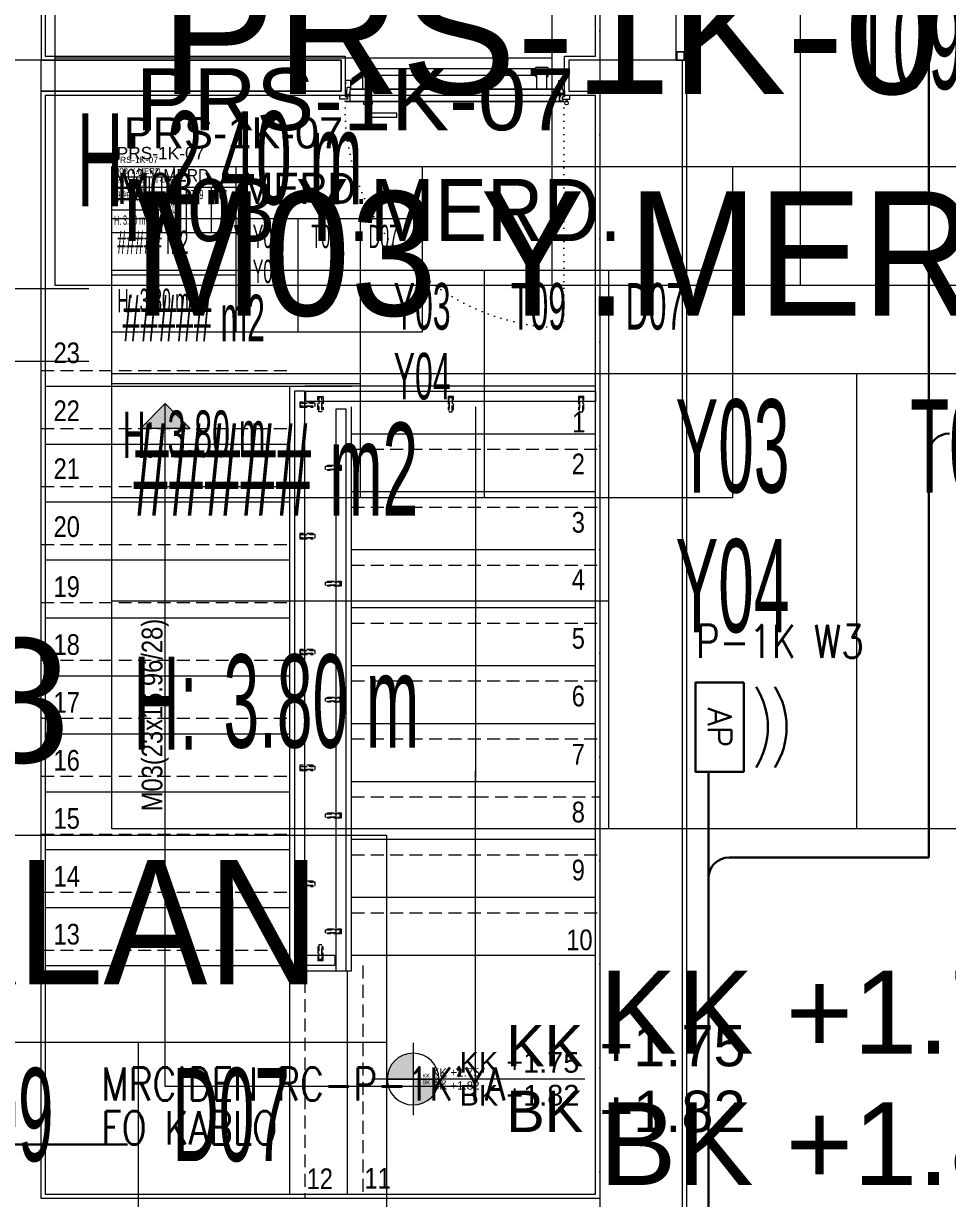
# Model space of a CAD drawing. Extents: x -9059 to 11889, y -1514 to 6575.
# Drawn here: x 8836 to 9282, y 2956 to 3524 of the extents above; entities that cross this region are included whole.
import ezdxf
from ezdxf.enums import TextEntityAlignment as Align

# ---------------------------------------------------------------- set-up
doc = ezdxf.new("R2010")
doc.units = 0
doc.header["$LTSCALE"] = 25
doc.header["$MEASUREMENT"] = 0
for name, pattern in [('DASHDOT', [1, 0.5, -0.25, 0, -0.25]), ('DOT2', [0.125, 0, -0.125]), ('HIDDEN', [0.375, 0.25, -0.125])]:
    doc.linetypes.add(name, pattern=pattern)
doc.layers.get('0').update_dxf_attribs({"color": 9, "lineweight": 9})
for name, color, linetype, lineweight in [('00', 9, 'Continuous', 9), ('01', 9, 'Continuous', 9), ('06B', 9, 'Continuous', 9), ('06D', 9, 'Continuous', 9), ('10', 9, 'Continuous', 9), ('11', 9, 'Continuous', 9), ('14', 9, 'Continuous', 9), ('19', 9, 'Continuous', 9), ('19D', 9, 'DOT2', 9), ('20', 9, 'DOT2', 9), ('21', 9, 'Continuous', 9), ('21 @ 1 (1)', 9, 'Continuous', 9), ('21 @ 1 (2)', 9, 'Continuous', 9), ('21 @ 10 (2)', 9, 'Continuous', 9), ('21 @ 10 (3)', 9, 'Continuous', 9), ('21 @ 2 (1)', 9, 'Continuous', 9), ('21 @ 2 (2)', 9, 'Continuous', 9), ('21 @ 20', 9, 'Continuous', 9), ('21 @ 5 (2)', 9, 'Continuous', 9), ('21_mahal200', 9, 'Continuous', 9), ('21_mahal200 @ 1', 9, 'Continuous', 9), ('21_mahal200 @ 10 (1)', 9, 'Continuous', 9), ('21_mahal200 @ 10 (2)', 9, 'Continuous', 9), ('21_mahal200 @ 2', 9, 'Continuous', 9), ('21_mahal200 @ 20', 9, 'Continuous', 9), ('21_mahal200 @ 5 (1)', 9, 'Continuous', 9), ('21_mahal200 @ 5 (2)', 9, 'Continuous', 9), ('24', 9, 'DASHDOT', 9), ('33', 9, 'BATTING', 9), ('40A', 9, 'Continuous', 9), ('DATA TAVAN', 160, 'Continuous', 30), ('E-ACCESS POINT (KABLOSUZ ERİŞİM İÇİN)', 7, 'Continuous', 30), ('E-KABLO', 7, 'Continuous', 30), ('E-YAZI', 7, 'Continuous', 30)]:
    doc.layers.add(name, color=color, linetype=linetype, lineweight=lineweight)
doc.styles.add('Arial', font='arial.ttf', dxfattribs={"height": 2.5})
doc.styles.add('E-YAZI', font='txttw.shx')
doc.styles.add('MuuM_TEXT-STANDART', font='ARIALN.TTF')
doc.linetypes.add('BATTING', pattern='A,0.0001,-0.1,[134,ltypeshp.shx,S=0.1,R=0,X=-0.1,Y=0],-0.2,[134,ltypeshp.shx,S=0.1,R=180,X=0.1,Y=0],-0.1', length=0.4001)

# ---------------------------------------------------------------- blocks, each defined once
blk = doc.blocks.new('p-mek')
for p, q in [((1085, -328.41), (1193.11, -328.41)), ((1085, -363.41), (1193.11, -363.41))]:
    blk.add_line(p, q)
at = {"color": 6}
blk.add_lwpolyline([(210.29, -281.08, -0.000027), (210.29, -1029.08, 0.400031)], format="xyb", dxfattribs=at)
blk = doc.blocks.new('0a_roomno2')
blk.add_lwpolyline([(30, -16), (0, -16), (0, 0), (30, 0)], close=True)
for points in [[(0, 0), (30, 0)], [(0, -5), (30, -5)], [(12, -5), (12, -16)], [(18, -5), (18, -16)], [(24, -5), (24, -16)], [(12, -10.5), (0, -10.5)]]:
    blk.add_lwpolyline(points)
at = {"layer": '40A'}
blk.add_lwpolyline([(0, 0), (30, 0)], dxfattribs=at)
at = {"style": 'MuuM_TEXT-STANDART', "width": 0.6}
blk.add_text('H:', height=2.25, dxfattribs=at).set_placement((0.525, -12.962), align=Align.MIDDLE_LEFT)
at = {"style": 'Arial'}
blk.add_attdef('ODANO', (0, 1.505), '', height=3, dxfattribs=at)
blk.add_attdef('MEKANADI', text='', height=3, dxfattribs=at).set_placement((0.525, -4.75), align=Align.BOTTOM_LEFT)
at = {"style": 'MuuM_TEXT-STANDART', "width": 0.6}
for tag, p in [('YER01', (15, -7)), ('TAVAN01', (20.625, -7)), ('DUVAR01', (26.25, -7)), ('YER02', (15, -10.375)), ('TAVAN02', (20.625, -10.375)), ('DUVAR02', (26.25, -10.375)), ('YER03', (15, -13.75)), ('TAVAN03', (20.625, -13.75)), ('DUVAR03', (26.25, -13.75))]:
    blk.add_attdef(tag, text='', height=2.25, dxfattribs=at).set_placement(p, align=Align.MIDDLE_CENTER)
at = {"style": 'MuuM_TEXT-STANDART'}
blk.add_attdef('M2', text='', height=2.25, dxfattribs=at).set_placement((1.323, -7.805), align=Align.MIDDLE_LEFT)
at = {"style": 'MuuM_TEXT-STANDART', "width": 0.6}
blk.add_attdef('TEMIZTAVANYUKSEKLIGI', text='', height=2.25, dxfattribs=at).set_placement((2.7, -13.162), align=Align.MIDDLE_LEFT)
blk = doc.blocks.new('*U1284')
at = {"layer": '21_mahal200 @ 20'}
ref = blk.add_blockref('0a_roomno2', (8850.93, 3716.9), dxfattribs=dict(at, xscale=20, yscale=20, zscale=20))
ref.add_attrib('ODANO', ' PRS-1K-06', (8850.93, 3752), dxfattribs={"layer": '0', "height": 60, "style": 'Arial'})
ref.add_attrib('MEKANADI', 'YANGIN HOLÜ', dxfattribs={"layer": '0', "height": 60, "style": 'Arial'}).set_placement((8861.43, 3626.9), align=Align.BOTTOM_LEFT)
ref.add_attrib('M2', '#### m2', dxfattribs={"layer": '0', "height": 45, "style": 'MuuM_TEXT-STANDART', "width": 0.6}).set_placement((8861.43, 3570.65), align=Align.MIDDLE_LEFT)
ref.add_attrib('TEMIZTAVANYUKSEKLIGI', '2.40 m', dxfattribs={"layer": '0', "height": 45, "style": 'MuuM_TEXT-STANDART', "width": 0.6}).set_placement((8904.93, 3458.66), align=Align.MIDDLE_LEFT)
ref.add_attrib('YER01', 'Y04', dxfattribs={"layer": '0', "height": 45, "style": 'MuuM_TEXT-STANDART', "width": 0.6}).set_placement((9150.93, 3581.9), align=Align.MIDDLE_CENTER)
ref.add_attrib('TAVAN01', 'T08', dxfattribs={"layer": '0', "height": 45, "style": 'MuuM_TEXT-STANDART', "width": 0.6}).set_placement((9263.43, 3581.9), align=Align.MIDDLE_CENTER)
ref.add_attrib('DUVAR01', 'D07', dxfattribs={"layer": '0', "height": 45, "style": 'MuuM_TEXT-STANDART', "width": 0.6}).set_placement((9375.93, 3581.9), align=Align.MIDDLE_CENTER)
ref.add_attrib('TAVAN02', 'T09', dxfattribs={"layer": '0', "height": 45, "style": 'MuuM_TEXT-STANDART', "width": 0.6}).set_placement((9263.43, 3514.4), align=Align.MIDDLE_CENTER)
blk = doc.blocks.new('p-yn_sackasa')
at = {"layer": '10'}
for points in [[(0.6, 3), (1, 3), (1, 4.5), (2.3, 4.5), (2.3, 3.7), (2.7, 3.7), (2.7, 7.6), (0, 7.6), (0, 6.5), (0.6, 6.5)], [(0.6, 3), (0.6, -0.4), (1.1, -0.4), (1.1, -1.4), (-2.6, -1.4), (-2.6, 0.5), (-2, 0.5)], [(0, 0), (0.6, 0), (0.6, 2.6), (0, 2.6), (0, 0)], [(0.3, 2.6), (0.3, 0)]]:
    blk.add_lwpolyline(points, dxfattribs=at)
blk = doc.blocks.new('K-YN-016')
at = {"layer": '06D'}
for points in [[(22.5, 9.56), (21.87, 9.56), (21.87, 13.56, -0.414214), (22.25, 13.93), (27.75, 13.93, -0.414214), (28.12, 13.56), (28.12, 9.56), (27.5, 9.56)], [(111.5, 9.56), (112.12, 9.56), (112.12, 13.56, 0.414214), (111.75, 13.93), (106.25, 13.93, 0.414214), (105.87, 13.56), (105.87, 9.56), (106.5, 9.56)]]:
    blk.add_lwpolyline(points, format="xyb", dxfattribs=at)
for points in [[(105.87, 13.31), (28.12, 13.31), (28.12, 10.18), (105.87, 10.18)], [(111.5, 12.06), (106.5, 12.06), (106.5, 3.44), (111.5, 3.44)], [(22.5, 10.94), (27.5, 10.94), (27.5, 3.44), (22.5, 3.44)]]:
    blk.add_lwpolyline(points, close=True, dxfattribs=at)
for points in [[(22.8, -2.56), (22.8, -3.81), (27.2, -3.81), (27.2, -2.56), (22.8, -2.56)], [(23.87, -3.81), (23.87, -10.06), (38.87, -10.06), (38.87, -8.19), (26.12, -8.19), (26.12, -8.19), (26.12, -3.81), (23.87, -3.81)]]:
    blk.add_lwpolyline(points, dxfattribs=at)
at = {"layer": '10', "ltscale": 10}
for p, q in [((15, 0.68), (16, 1.33)), ((15, 0.68), (16, 1.33)), ((16, 0.28), (15, 0.28)), ((16, 0.28), (15, 0.28)), ((16, 0.08), (15, 0.08)), ((16, 0.08), (15, 0.08)), ((16, 1.76), (16, 1.33)), ((16.3, 1.76), (16, 1.76)), ((16, 1.76), (16, 1.33)), ((16.3, 1.76), (16, 1.76)), ((16, 1.33), (16, -0.17)), ((16, 1.33), (16, -0.17)), ((16.3, -2.19), (16.3, 3.34)), ((16.3, 1.33), (16.3, 1.76)), ((16.3, 1.33), (16.3, 1.76)), ((16.3, -0.17), (16.3, 1.33)), ((16.3, -0.17), (16.3, 1.33)), ((117.6, 3.44), (16.4, 3.44)), ((117.5, 3.29), (16.45, 3.29)), ((16.45, -2.29), (16.45, 3.29)), ((117.55, -2.29), (117.55, 3.24)), ((117.7, -2.19), (117.7, 3.34)), ((117.7, 1.76), (117.7, 0.26)), ((118, 1.76), (117.7, 1.76)), ((117.7, 0.26), (117.7, -0.17)), ((118, 0.26), (118, 1.76)), ((118, 1.51), (119, 1.51)), ((118, 1.31), (119, 1.31)), ((119, 0.91), (118, 0.26)), ((118, -0.17), (118, 0.26)), ((14.3, -2.46), (14.3, -2.34)), ((14.4, -2.24), (16.25, -2.24)), ((119.6, -2.56), (14.4, -2.56)), ((14.45, -2.41), (14.45, -2.39)), ((14.45, -2.39), (16.35, -2.39)), ((119.54, -2.41), (14.45, -2.41)), ((16, -0.17), (16.3, -0.17)), ((16, -0.17), (16.3, -0.17)), ((119.54, -2.39), (117.65, -2.39)), ((117.7, -0.17), (118, -0.17)), ((119.6, -2.24), (117.75, -2.24)), ((119.55, -2.41), (119.55, -2.39)), ((119.7, -2.46), (119.7, -2.34)), ((120.84, -2), (120.84, -2.43)), ((120.84, -2), (120.84, -2.43)), ((121.05, -2), (121.05, -2.43)), ((121.05, -2), (121.05, -2.43)), ((121.22, -2.16), (121.05, -2.16)), ((121.22, -2.16), (121.05, -2.16)), ((121.22, -2.16), (121.22, -2.29)), ((121.22, -2.16), (121.22, -2.29)), ((121.6, -2.73), (121.73, -2.62)), ((121.6, -2.73), (121.73, -2.62))]:
    blk.add_line(p, q, dxfattribs=at)
blk.add_circle((120.95, -3.26), 0.843, dxfattribs=at)
blk.add_circle((120.95, -3.26), 0.843, dxfattribs=at)
for centre, radius, start, end in [((16.44, 3.3), 0.141, 104.9271, 165.0729), ((117.5, 3.24), 0.05, 0, 90), ((117.6, 3.34), 0.1, 0, 90), ((14.4, -2.34), 0.1, 90, 180), ((14.4, -2.46), 0.1, 180, 270), ((14.45, -2.39), 0.005, 90, 180), ((14.45, -2.41), 0.005, 180, 270), ((16.25, -2.19), 0.05, 270, 0), ((16.35, -2.29), 0.1, 270, 0), ((117.65, -2.29), 0.1, 180, 270), ((117.75, -2.19), 0.05, 180, 270), ((119.54, -2.39), 0.005, 0, 90), ((119.54, -2.41), 0.005, 270, 360), ((119.6, -2.34), 0.1, 0, 90), ((119.6, -2.46), 0.1, 270, 0), ((120.42, -2.26), 0.302, 285.5524, 60.0315), ((120.42, -2.26), 0.302, 285.5524, 60.0315), ((120.42, -2.26), 0.428, 336.352, 37.621), ((120.42, -2.26), 0.428, 336.352, 37.621), ((120.95, -3.26), 1.01, 39.4092, 74.2861), ((120.95, -3.26), 1.01, 39.4092, 74.2861)]:
    blk.add_arc(centre, radius, start, end, dxfattribs=at)
at = {"layer": '20'}
blk.add_lwpolyline([(119.7, -2.35), (119.7, -111.8, -0.421209), (13.92, -2.35, 1)], format="xyb", dxfattribs=at)
at = {"layer": '33', "ltscale": 0.25}
blk.add_lwpolyline([(117.55, 0.48), (16.45, 0.48)], dxfattribs=at)
blk.add_blockref('p-yn_sackasa', (14, 0))
at = {"xscale": -1}
blk.add_blockref('p-yn_sackasa', (120, 0), dxfattribs=at)
blk = doc.blocks.new('*U1291')
at = {"layer": '21_mahal200 @ 1'}
ref = blk.add_blockref('0a_roomno2', (8878.22, 3454.43), dxfattribs=at)
ref.add_attrib('ODANO', ' PRS-1K-07', (8878.22, 3456.18), dxfattribs={"layer": '0', "height": 3, "style": 'Arial'})
ref.add_attrib('MEKANADI', 'M03 Y.MERD.', dxfattribs={"layer": '0', "height": 3, "style": 'Arial', "width": 0.9}).set_placement((8878.75, 3449.93), align=Align.BOTTOM_LEFT)
ref.add_attrib('M2', '##### m2', dxfattribs={"layer": '0', "height": 2.25, "style": 'MuuM_TEXT-STANDART', "width": 0.6}).set_placement((8878.75, 3447.12), align=Align.MIDDLE_LEFT)
ref.add_attrib('TEMIZTAVANYUKSEKLIGI', '3.80 m', dxfattribs={"layer": '0', "height": 2.25, "style": 'MuuM_TEXT-STANDART', "width": 0.6}).set_placement((8880.92, 3441.52), align=Align.MIDDLE_LEFT)
ref.add_attrib('YER01', 'Y03', dxfattribs={"layer": '0', "height": 2.25, "style": 'MuuM_TEXT-STANDART', "width": 0.6}).set_placement((8893.22, 3447.68), align=Align.MIDDLE_CENTER)
ref.add_attrib('TAVAN01', 'T09', dxfattribs={"layer": '0', "height": 2.25, "style": 'MuuM_TEXT-STANDART', "width": 0.6}).set_placement((8898.85, 3447.68), align=Align.MIDDLE_CENTER)
ref.add_attrib('DUVAR01', 'D07', dxfattribs={"layer": '0', "height": 2.25, "style": 'MuuM_TEXT-STANDART', "width": 0.6}).set_placement((8904.47, 3447.68), align=Align.MIDDLE_CENTER)
ref.add_attrib('YER02', 'Y04', dxfattribs={"layer": '0', "height": 2.25, "style": 'MuuM_TEXT-STANDART', "width": 0.6}).set_placement((8893.22, 3444.3), align=Align.MIDDLE_CENTER)
at = {"layer": '21_mahal200 @ 10 (1)'}
ref = blk.add_blockref('0a_roomno2', (8878.22, 3454.43), dxfattribs=dict(at, xscale=10, yscale=10, zscale=10))
ref.add_attrib('ODANO', ' PRS-1K-07', (8878.22, 3471.98), dxfattribs={"layer": '0', "height": 30, "style": 'Arial'})
ref.add_attrib('MEKANADI', 'M03 Y.MERD.', dxfattribs={"layer": '0', "height": 30, "style": 'Arial', "width": 0.9}).set_placement((8883.47, 3409.43), align=Align.BOTTOM_LEFT)
ref.add_attrib('M2', '##### m2', dxfattribs={"layer": '0', "height": 22.5, "style": 'MuuM_TEXT-STANDART', "width": 0.6}).set_placement((8883.47, 3381.3), align=Align.MIDDLE_LEFT)
ref.add_attrib('TEMIZTAVANYUKSEKLIGI', '3.80 m', dxfattribs={"layer": '0', "height": 22.5, "style": 'MuuM_TEXT-STANDART', "width": 0.6}).set_placement((8905.22, 3325.31), align=Align.MIDDLE_LEFT)
ref.add_attrib('YER01', 'Y03', dxfattribs={"layer": '0', "height": 22.5, "style": 'MuuM_TEXT-STANDART', "width": 0.6}).set_placement((9028.22, 3386.93), align=Align.MIDDLE_CENTER)
ref.add_attrib('TAVAN01', 'T09', dxfattribs={"layer": '0', "height": 22.5, "style": 'MuuM_TEXT-STANDART', "width": 0.6}).set_placement((9084.47, 3386.93), align=Align.MIDDLE_CENTER)
ref.add_attrib('DUVAR01', 'D07', dxfattribs={"layer": '0', "height": 22.5, "style": 'MuuM_TEXT-STANDART', "width": 0.6}).set_placement((9140.72, 3386.93), align=Align.MIDDLE_CENTER)
ref.add_attrib('YER02', 'Y04', dxfattribs={"layer": '0', "height": 22.5, "style": 'MuuM_TEXT-STANDART', "width": 0.6}).set_placement((9028.22, 3353.18), align=Align.MIDDLE_CENTER)
at = {"layer": '21_mahal200 @ 10 (2)'}
ref = blk.add_blockref('0a_roomno2', (8878.22, 3454.43), dxfattribs=dict(at, xscale=10, yscale=10, zscale=10))
ref.add_attrib('ODANO', ' PRS-1K-07', (8878.22, 3471.98), dxfattribs={"layer": '0', "height": 30, "style": 'Arial'})
ref.add_attrib('MEKANADI', 'M03 Y.MERD.', dxfattribs={"layer": '0', "height": 30, "style": 'Arial', "width": 0.9}).set_placement((8883.47, 3409.43), align=Align.BOTTOM_LEFT)
ref.add_attrib('M2', '##### m2', dxfattribs={"layer": '0', "height": 22.5, "style": 'MuuM_TEXT-STANDART', "width": 0.6}).set_placement((8883.47, 3381.3), align=Align.MIDDLE_LEFT)
ref.add_attrib('TEMIZTAVANYUKSEKLIGI', '3.80 m', dxfattribs={"layer": '0', "height": 22.5, "style": 'MuuM_TEXT-STANDART', "width": 0.6}).set_placement((8905.22, 3325.31), align=Align.MIDDLE_LEFT)
ref.add_attrib('YER01', 'Y03', dxfattribs={"layer": '0', "height": 22.5, "style": 'MuuM_TEXT-STANDART', "width": 0.6}).set_placement((9028.22, 3386.93), align=Align.MIDDLE_CENTER)
ref.add_attrib('TAVAN01', 'T09', dxfattribs={"layer": '0', "height": 22.5, "style": 'MuuM_TEXT-STANDART', "width": 0.6}).set_placement((9084.47, 3386.93), align=Align.MIDDLE_CENTER)
ref.add_attrib('DUVAR01', 'D07', dxfattribs={"layer": '0', "height": 22.5, "style": 'MuuM_TEXT-STANDART', "width": 0.6}).set_placement((9140.72, 3386.93), align=Align.MIDDLE_CENTER)
ref.add_attrib('YER02', 'Y04', dxfattribs={"layer": '0', "height": 22.5, "style": 'MuuM_TEXT-STANDART', "width": 0.6}).set_placement((9028.22, 3353.18), align=Align.MIDDLE_CENTER)
at = {"layer": '21_mahal200 @ 2'}
ref = blk.add_blockref('0a_roomno2', (8878.22, 3454.43), dxfattribs=dict(at, xscale=2, yscale=2, zscale=2))
ref.add_attrib('ODANO', ' PRS-1K-07', (8878.22, 3457.94), dxfattribs={"layer": '0', "height": 6, "style": 'Arial'})
ref.add_attrib('MEKANADI', 'M03 Y.MERD.', dxfattribs={"layer": '0', "height": 6, "style": 'Arial', "width": 0.9}).set_placement((8879.27, 3445.43), align=Align.BOTTOM_LEFT)
ref.add_attrib('M2', '##### m2', dxfattribs={"layer": '0', "height": 4.5, "style": 'MuuM_TEXT-STANDART', "width": 0.6}).set_placement((8879.27, 3439.8), align=Align.MIDDLE_LEFT)
ref.add_attrib('TEMIZTAVANYUKSEKLIGI', '3.80 m', dxfattribs={"layer": '0', "height": 4.5, "style": 'MuuM_TEXT-STANDART', "width": 0.6}).set_placement((8883.62, 3428.6), align=Align.MIDDLE_LEFT)
ref.add_attrib('YER01', 'Y03', dxfattribs={"layer": '0', "height": 4.5, "style": 'MuuM_TEXT-STANDART', "width": 0.6}).set_placement((8908.22, 3440.93), align=Align.MIDDLE_CENTER)
ref.add_attrib('TAVAN01', 'T09', dxfattribs={"layer": '0', "height": 4.5, "style": 'MuuM_TEXT-STANDART', "width": 0.6}).set_placement((8919.47, 3440.93), align=Align.MIDDLE_CENTER)
ref.add_attrib('DUVAR01', 'D07', dxfattribs={"layer": '0', "height": 4.5, "style": 'MuuM_TEXT-STANDART', "width": 0.6}).set_placement((8930.72, 3440.93), align=Align.MIDDLE_CENTER)
ref.add_attrib('YER02', 'Y04', dxfattribs={"layer": '0', "height": 4.5, "style": 'MuuM_TEXT-STANDART', "width": 0.6}).set_placement((8908.22, 3434.18), align=Align.MIDDLE_CENTER)
at = {"layer": '21_mahal200 @ 20'}
ref = blk.add_blockref('0a_roomno2', (8878.22, 3454.43), dxfattribs=dict(at, xscale=20, yscale=20, zscale=20))
ref.add_attrib('ODANO', ' PRS-1K-07', (8878.22, 3489.53), dxfattribs={"layer": '0', "height": 60, "style": 'Arial'})
ref.add_attrib('MEKANADI', 'M03 Y.MERD.', dxfattribs={"layer": '0', "height": 60, "style": 'Arial', "width": 0.9}).set_placement((8888.72, 3364.43), align=Align.BOTTOM_LEFT)
ref.add_attrib('M2', '##### m2', dxfattribs={"layer": '0', "height": 45, "style": 'MuuM_TEXT-STANDART', "width": 0.6}).set_placement((8888.72, 3308.18), align=Align.MIDDLE_LEFT)
ref.add_attrib('TEMIZTAVANYUKSEKLIGI', '3.80 m', dxfattribs={"layer": '0', "height": 45, "style": 'MuuM_TEXT-STANDART', "width": 0.6}).set_placement((8932.22, 3196.19), align=Align.MIDDLE_LEFT)
ref.add_attrib('YER01', 'Y03', dxfattribs={"layer": '0', "height": 45, "style": 'MuuM_TEXT-STANDART', "width": 0.6}).set_placement((9178.22, 3319.43), align=Align.MIDDLE_CENTER)
ref.add_attrib('TAVAN01', 'T09', dxfattribs={"layer": '0', "height": 45, "style": 'MuuM_TEXT-STANDART', "width": 0.6}).set_placement((9290.72, 3319.43), align=Align.MIDDLE_CENTER)
ref.add_attrib('DUVAR01', 'D07', dxfattribs={"layer": '0', "height": 45, "style": 'MuuM_TEXT-STANDART', "width": 0.6}).set_placement((9403.22, 3319.43), align=Align.MIDDLE_CENTER)
ref.add_attrib('YER02', 'Y04', dxfattribs={"layer": '0', "height": 45, "style": 'MuuM_TEXT-STANDART', "width": 0.6}).set_placement((9178.22, 3251.93), align=Align.MIDDLE_CENTER)
at = {"layer": '21_mahal200 @ 5 (1)'}
ref = blk.add_blockref('0a_roomno2', (8878.22, 3454.43), dxfattribs=dict(at, xscale=5, yscale=5, zscale=5))
ref.add_attrib('ODANO', ' PRS-1K-07', (8878.22, 3463.2), dxfattribs={"layer": '0', "height": 15, "style": 'Arial'})
ref.add_attrib('MEKANADI', 'M03 Y.MERD.', dxfattribs={"layer": '0', "height": 15, "style": 'Arial', "width": 0.9}).set_placement((8880.85, 3431.93), align=Align.BOTTOM_LEFT)
ref.add_attrib('M2', '##### m2', dxfattribs={"layer": '0', "height": 11.25, "style": 'MuuM_TEXT-STANDART', "width": 0.6}).set_placement((8880.85, 3417.87), align=Align.MIDDLE_LEFT)
ref.add_attrib('TEMIZTAVANYUKSEKLIGI', '3.80 m', dxfattribs={"layer": '0', "height": 11.25, "style": 'MuuM_TEXT-STANDART', "width": 0.6}).set_placement((8891.72, 3389.87), align=Align.MIDDLE_LEFT)
ref.add_attrib('YER01', 'Y03', dxfattribs={"layer": '0', "height": 11.25, "style": 'MuuM_TEXT-STANDART', "width": 0.6}).set_placement((8953.22, 3420.68), align=Align.MIDDLE_CENTER)
ref.add_attrib('TAVAN01', 'T09', dxfattribs={"layer": '0', "height": 11.25, "style": 'MuuM_TEXT-STANDART', "width": 0.6}).set_placement((8981.35, 3420.68), align=Align.MIDDLE_CENTER)
ref.add_attrib('DUVAR01', 'D07', dxfattribs={"layer": '0', "height": 11.25, "style": 'MuuM_TEXT-STANDART', "width": 0.6}).set_placement((9009.47, 3420.68), align=Align.MIDDLE_CENTER)
ref.add_attrib('YER02', 'Y04', dxfattribs={"layer": '0', "height": 11.25, "style": 'MuuM_TEXT-STANDART', "width": 0.6}).set_placement((8953.22, 3403.8), align=Align.MIDDLE_CENTER)
at = {"layer": '21_mahal200 @ 5 (2)'}
ref = blk.add_blockref('0a_roomno2', (8878.22, 3454.43), dxfattribs=dict(at, xscale=5, yscale=5, zscale=5))
ref.add_attrib('ODANO', ' PRS-1K-07', (8878.22, 3463.2), dxfattribs={"layer": '0', "height": 15, "style": 'Arial'})
ref.add_attrib('MEKANADI', 'M03 Y.MERD.', dxfattribs={"layer": '0', "height": 15, "style": 'Arial', "width": 0.9}).set_placement((8880.85, 3431.93), align=Align.BOTTOM_LEFT)
ref.add_attrib('M2', '##### m2', dxfattribs={"layer": '0', "height": 11.25, "style": 'MuuM_TEXT-STANDART', "width": 0.6}).set_placement((8880.85, 3417.87), align=Align.MIDDLE_LEFT)
ref.add_attrib('TEMIZTAVANYUKSEKLIGI', '3.80 m', dxfattribs={"layer": '0', "height": 11.25, "style": 'MuuM_TEXT-STANDART', "width": 0.6}).set_placement((8891.72, 3389.87), align=Align.MIDDLE_LEFT)
ref.add_attrib('YER01', 'Y03', dxfattribs={"layer": '0', "height": 11.25, "style": 'MuuM_TEXT-STANDART', "width": 0.6}).set_placement((8953.22, 3420.68), align=Align.MIDDLE_CENTER)
ref.add_attrib('TAVAN01', 'T09', dxfattribs={"layer": '0', "height": 11.25, "style": 'MuuM_TEXT-STANDART', "width": 0.6}).set_placement((8981.35, 3420.68), align=Align.MIDDLE_CENTER)
ref.add_attrib('DUVAR01', 'D07', dxfattribs={"layer": '0', "height": 11.25, "style": 'MuuM_TEXT-STANDART', "width": 0.6}).set_placement((9009.47, 3420.68), align=Align.MIDDLE_CENTER)
ref.add_attrib('YER02', 'Y04', dxfattribs={"layer": '0', "height": 11.25, "style": 'MuuM_TEXT-STANDART', "width": 0.6}).set_placement((8953.22, 3403.8), align=Align.MIDDLE_CENTER)
blk = doc.blocks.new('p-lama profili')
at = {"layer": '20', "linetype": 'HIDDEN', "ltscale": 0.5}
blk.add_lwpolyline([(0.75, -0.45), (-0.75, -0.45), (-0.75, -6.5), (-1.25, -6.5), (-1.25, -0.45), (-1.25, -0.45), (-1.25, 0), (1.25, 0), (1.25, -0.45), (1.25, -0.45), (1.25, -6.5), (0.75, -6.5), (0.75, -0.45)], dxfattribs=at)
blk.add_lwpolyline([(-0.75, -2.5), (0.75, -2.5), (0.75, -7.5), (-0.75, -7.5)], close=True, dxfattribs=at)
blk = doc.blocks.new('0a_elevationtarget-p')
h = blk.add_hatch(color=256)
h.paths.add_polyline_path([(2.5, 0, 0.414214), (0, 2.5), (0, 0)])
h.paths.add_polyline_path([(0, 0), (-2.5, 0, 0.414214), (0, -2.5)])
blk.add_line((0, -3.5), (0, 3.5))
blk.add_lwpolyline([(16.605, 0), (-4, 0)])
blk.add_circle((0, 0), 2.5)
at = {"layer": '40A'}
blk.add_lwpolyline([(-2.5, 0), (2.5, 0)], dxfattribs=at)
at = {"style": 'Arial'}
blk.add_attdef('BITMISKOT', text='', height=2, dxfattribs=at).set_placement((4.5, 0), align=Align.BOTTOM_LEFT)
blk.add_attdef('KABAKOT', text='', height=2, dxfattribs=at).set_placement((4.5, -0.592), align=Align.TOP_LEFT)
blk = doc.blocks.new('*U1292')
at = {"layer": '21 @ 1 (1)'}
ref = blk.add_blockref('0a_elevationtarget-p', (-9025.84, 3013.5), dxfattribs=dict(at, zscale=-1, rotation=180))
ref.add_attrib('BITMISKOT', 'BK +1.82', dxfattribs={"layer": '0', "height": 2, "style": 'Arial'}).set_placement((9028.34, 3010.34), align=Align.BOTTOM_LEFT)
ref.add_attrib('KABAKOT', 'KK +1.75', dxfattribs={"layer": '0', "height": 2, "style": 'Arial'}).set_placement((9028.34, 3016.12), align=Align.TOP_LEFT)
at = {"layer": '21 @ 1 (2)'}
ref = blk.add_blockref('0a_elevationtarget-p', (1704.85, 3013.5), dxfattribs=dict(at, zscale=-1, rotation=180))
ref.add_attrib('BITMISKOT', 'BK +1.82', dxfattribs={"layer": '0', "height": 2, "style": 'Arial'}).set_placement((9028.34, 3010.34), align=Align.BOTTOM_LEFT)
ref.add_attrib('KABAKOT', 'KK +1.75', dxfattribs={"layer": '0', "height": 2, "style": 'Arial'}).set_placement((9028.34, 3016.12), align=Align.TOP_LEFT)
at = {"layer": '21 @ 10 (2)'}
ref = blk.add_blockref('0a_elevationtarget-p', (1704.85, 3013.5), dxfattribs=dict(at, xscale=10, yscale=10, zscale=-10, rotation=180))
ref.add_attrib('BITMISKOT', 'BK +1.82', dxfattribs={"layer": '0', "height": 20, "style": 'Arial'}).set_placement((9068.84, 2981.92), align=Align.BOTTOM_LEFT)
ref.add_attrib('KABAKOT', 'KK +1.75', dxfattribs={"layer": '0', "height": 20, "style": 'Arial'}).set_placement((9068.84, 3039.68), align=Align.TOP_LEFT)
at = {"layer": '21 @ 10 (3)'}
ref = blk.add_blockref('0a_elevationtarget-p', (1704.85, 3013.5), dxfattribs=dict(at, xscale=10, yscale=10, zscale=-10, rotation=180))
ref.add_attrib('BITMISKOT', 'BK +1.82', dxfattribs={"layer": '0', "height": 20, "style": 'Arial'}).set_placement((9068.84, 2981.92), align=Align.BOTTOM_LEFT)
ref.add_attrib('KABAKOT', 'KK +1.75', dxfattribs={"layer": '0', "height": 20, "style": 'Arial'}).set_placement((9068.84, 3039.68), align=Align.TOP_LEFT)
at = {"layer": '21 @ 2 (1)'}
ref = blk.add_blockref('0a_elevationtarget-p', (-9025.84, 3013.5), dxfattribs=dict(at, xscale=2, yscale=2, zscale=-2, rotation=180))
ref.add_attrib('BITMISKOT', 'BK +1.82', dxfattribs={"layer": '0', "height": 4, "style": 'Arial'}).set_placement((9032.84, 3007.18), align=Align.BOTTOM_LEFT)
ref.add_attrib('KABAKOT', 'KK +1.75', dxfattribs={"layer": '0', "height": 4, "style": 'Arial'}).set_placement((9032.84, 3018.73), align=Align.TOP_LEFT)
at = {"layer": '21 @ 2 (2)'}
ref = blk.add_blockref('0a_elevationtarget-p', (1704.85, 3013.5), dxfattribs=dict(at, xscale=2, yscale=2, zscale=-2, rotation=180))
ref.add_attrib('BITMISKOT', 'BK +1.82', dxfattribs={"layer": '0', "height": 4, "style": 'Arial'}).set_placement((9032.84, 3007.18), align=Align.BOTTOM_LEFT)
ref.add_attrib('KABAKOT', 'KK +1.75', dxfattribs={"layer": '0', "height": 4, "style": 'Arial'}).set_placement((9032.84, 3018.73), align=Align.TOP_LEFT)
at = {"layer": '21 @ 20'}
ref = blk.add_blockref('0a_elevationtarget-p', (1704.85, 3013.5), dxfattribs=dict(at, xscale=20, yscale=20, zscale=-20, rotation=180))
ref.add_attrib('BITMISKOT', 'BK +1.82', dxfattribs={"layer": '0', "height": 40, "style": 'Arial'}).set_placement((9113.84, 2950.33), align=Align.BOTTOM_LEFT)
ref.add_attrib('KABAKOT', 'KK +1.75', dxfattribs={"layer": '0', "height": 40, "style": 'Arial'}).set_placement((9113.84, 3065.86), align=Align.TOP_LEFT)
at = {"layer": '21 @ 5 (2)'}
ref = blk.add_blockref('0a_elevationtarget-p', (9023.84, 3013.5), dxfattribs=dict(at, xscale=-5, yscale=5, zscale=5, rotation=180))
ref.add_attrib('BITMISKOT', 'BK +1.82', dxfattribs={"layer": '0', "height": 10, "style": 'Arial'}).set_placement((9046.34, 2997.71), align=Align.BOTTOM_LEFT)
ref.add_attrib('KABAKOT', 'KK +1.75', dxfattribs={"layer": '0', "height": 10, "style": 'Arial'}).set_placement((9046.34, 3026.59), align=Align.TOP_LEFT)
blk = doc.blocks.new('*U1298')
at = {"layer": '21_mahal200 @ 20'}
ref = blk.add_blockref('0a_roomno2', (8410.95, 3131.35), dxfattribs=dict(at, xscale=20, yscale=20, zscale=20))
ref.add_attrib('ODANO', ' PRS-1K-08', (8410.95, 3166.45), dxfattribs={"layer": '0', "height": 60, "style": 'Arial'})
ref.add_attrib('MEKANADI', 'MEKANİK ALAN', dxfattribs={"layer": '0', "height": 60, "style": 'Arial', "width": 0.9}).set_placement((8421.45, 3041.35), align=Align.BOTTOM_LEFT)
ref.add_attrib('M2', '###### m2', dxfattribs={"layer": '0', "height": 45, "style": 'MuuM_TEXT-STANDART', "width": 0.6}).set_placement((8421.45, 2985.1), align=Align.MIDDLE_LEFT)
ref.add_attrib('TEMIZTAVANYUKSEKLIGI', '2.30  m', dxfattribs={"layer": '0', "height": 45, "style": 'MuuM_TEXT-STANDART', "width": 0.6}).set_placement((8464.95, 2873.11), align=Align.MIDDLE_LEFT)
ref.add_attrib('YER01', 'Y02', dxfattribs={"layer": '0', "height": 45, "style": 'MuuM_TEXT-STANDART', "width": 0.6}).set_placement((8710.95, 2996.35), align=Align.MIDDLE_CENTER)
ref.add_attrib('TAVAN01', 'T09', dxfattribs={"layer": '0', "height": 45, "style": 'MuuM_TEXT-STANDART', "width": 0.6}).set_placement((8823.45, 2996.35), align=Align.MIDDLE_CENTER)
ref.add_attrib('DUVAR01', 'D07', dxfattribs={"layer": '0', "height": 45, "style": 'MuuM_TEXT-STANDART', "width": 0.6}).set_placement((8935.95, 2996.35), align=Align.MIDDLE_CENTER)
blk = doc.blocks.new('*U475')
at = {"layer": 'E-ACCESS POINT (KABLOSUZ ERİŞİM İÇİN)', "color": 4}
blk.add_lwpolyline([(-2.395, 3.237), (2.395, 3.237), (2.395, 0.647), (-2.395, 0.647)], close=True, dxfattribs=at)
at = {"layer": 'E-ACCESS POINT (KABLOSUZ ERİŞİM İÇİN)', "color": 3}
for centre in [(0, 1.555), (0, 0.549)]:
    blk.add_arc(centre, 3.988, 57.1828, 122.8172, dxfattribs=at)
at = {"layer": 'E-ACCESS POINT (KABLOSUZ ERİŞİM İÇİN)', "color": 3, "style": 'E-YAZI'}
blk.add_text('AP', height=1.28, dxfattribs=at).set_placement((-1.054, 1.311))

msp = doc.modelspace()

# ---------------------------------------------------------------- hatches: boundary and pattern name
at = {"layer": '19'}
h = msp.add_hatch(color=256, dxfattribs=at)
h.dxf.hatch_style = 1
h.paths.add_polyline_path([(8916.06, 3327.87), (8892.06, 3327.87), (8904.06, 3339.9)])

# ---------------------------------------------------------------- linework, layer by layer
at = {"layer": '00'}
for points in [[(8829.06, 3505.87), (8829.06, 3765.87), (8464.06, 3765.87), (8464.06, 3785.87), (9094.06, 3785.87), (9094.06, 3765.87), (9084.06, 3765.87), (9084.06, 3765.87), (9084.06, 3765.87), (9084.06, 3765.87), (8844.06, 3765.87), (8844.06, 3505.87)], [(8844.06, 3505.87), (8989.06, 3505.87), (8989.06, 3490.87), (8844.06, 3490.87)]]:
    msp.add_lwpolyline(points, close=True, dxfattribs=at)
for points in [[(9129.06, 3505.87), (9129.06, 3505.87), (9129.06, 3615.87), (9114.06, 3615.87), (9114.06, 3505.87), (9099.06, 3505.87), (9099.06, 3490.87), (9114.06, 3490.87)], [(8844.06, 3490.87), (8989.06, 3490.87), (8989.06, 3505.87), (8844.06, 3505.87)]]:
    msp.add_lwpolyline(points, dxfattribs=at)
at = {"layer": '01'}
msp.add_lwpolyline([(9114.06, 3345.87), (9114.06, 3345.87), (9114.06, 3345.87), (9114.06, 2955.87), (8844.06, 2955.87), (8844.06, 3345.87), (8844.06, 3345.87), (8844.06, 3505.87), (8804.06, 3505.87), (8804.06, 2905.87), (9154.06, 2905.87), (9154.06, 3505.87), (9114.06, 3505.87)], close=True, dxfattribs=at)
at = {"layer": '06B'}
for points in [[(8971.56, 3345.87), (8966.56, 3345.87), (8966.56, 3065.87), (8971.56, 3065.87)], [(8972.06, 3340.87), (8972.06, 3345.87), (9112.06, 3345.87), (9112.06, 3340.87)], [(8991.56, 3337.26), (8986.56, 3337.26), (8986.56, 3065.87), (8991.56, 3065.87)], [(8972.06, 3068.37), (8972.06, 3073.37), (8986.06, 3073.37), (8986.06, 3068.37)]]:
    msp.add_lwpolyline(points, close=True, dxfattribs=at)
at = {"layer": '06D'}
msp.add_lwpolyline([(9151.06, 3505.87), (9151.06, 3612.87), (9129.06, 3612.87)], dxfattribs=at)
at = {"layer": '10'}
for points in [[(9151.06, 3505.87), (9155.06, 3505.87), (9155.06, 3509.87), (9151.06, 3509.87)], [(9151.26, 3506.07), (9154.86, 3506.07), (9154.86, 3509.67), (9151.26, 3509.67)]]:
    msp.add_lwpolyline(points, close=True, dxfattribs=at)
at = {"layer": '11'}
msp.add_lwpolyline([(9129.06, 3617.87), (9129.06, 3616.87), (9155.06, 3616.87), (9155.06, 3505.87), (9156.06, 3505.87), (9156.06, 3617.87), (9129.06, 3617.87)], dxfattribs=at)
at = {"layer": '14'}
for points in [[(9156.06, 3763.87), (9156.06, 3723.87), (9092.06, 3723.87), (9092.06, 3763.87), (8846.06, 3763.87), (8846.06, 3507.87), (8991.06, 3507.87), (8991.06, 3488.87), (8846.06, 3488.87), (8846.06, 3488.87), (8846.06, 3488.87), (8846.06, 2957.87), (9112.06, 2957.87), (9112.06, 3488.87), (9097.06, 3488.87), (9097.06, 3507.87), (9112.06, 3507.87), (9112.06, 3617.87), (9129.06, 3617.87)], [(9156.06, 3505.87), (9156.06, 2903.87), (9126.06, 2903.87), (9126.06, 2862.87), (9124.06, 2862.87)]]:
    msp.add_lwpolyline(points, dxfattribs=at)
at = {"layer": '19', "linetype": 'Continuous'}
for points in [[(8846.06, 3348.37), (8964.06, 3348.37)], [(8846.06, 3348.37), (8964.06, 3348.37)], [(8964.06, 3348.37), (8964.06, 3065.87), (8994.06, 3065.87), (8994.06, 3149.87)], [(8964.06, 3348.37), (8966.56, 3348.37), (8994.06, 3348.37)], [(9112.06, 3348.37), (8971.56, 3348.37)], [(8994.06, 3149.87), (8994.06, 3338.37)], [(8994.06, 3325.37), (9112.06, 3325.37)], [(8846.06, 3320.37), (8964.06, 3320.37)], [(8994.06, 3297.37), (9112.06, 3297.37)], [(8846.06, 3292.37), (8964.06, 3292.37)], [(8994.06, 3269.37), (9112.06, 3269.37)], [(8846.06, 3264.37), (8964.06, 3264.37)], [(8994.06, 3241.37), (9112.06, 3241.37)], [(8846.06, 3236.37), (8964.06, 3236.37)], [(8846.06, 3208.37), (8964.06, 3208.37)], [(8994.06, 3213.37), (9112.06, 3213.37)], [(8994.06, 3185.37), (9112.06, 3185.37)], [(8846.06, 3180.37), (8964.06, 3180.37)], [(8994.06, 3157.37), (9112.06, 3157.37)], [(8846.06, 3152.37), (8964.06, 3152.37)], [(8994.06, 3129.37), (9112.06, 3129.37)], [(8846.06, 3124.37), (8964.06, 3124.37)], [(8994.06, 3101.37), (9112.06, 3101.37)], [(8846.06, 3096.37), (8964.06, 3096.37)], [(8846.06, 3068.37), (8964.06, 3068.37), (8964.06, 3073.37)], [(8964.06, 3073.37), (8964.06, 2957.87)], [(8994.06, 3073.37), (9112.06, 3073.37)], [(8992.06, 3065.87), (8992.06, 2957.87)]]:
    msp.add_lwpolyline(points, dxfattribs=at)
at = {"layer": '19'}
msp.add_lwpolyline([(8916.06, 3327.87), (8892.06, 3327.87), (8904.06, 3339.9)], close=True, dxfattribs=at)
msp.add_lwpolyline([(8916.06, 3327.87), (8892.06, 3327.87), (8904.06, 3339.9)], close=True, dxfattribs=at)
for points in [[(9053.91, 3162.37), (9053.91, 3009.86), (8904.06, 3009.86), (8904.06, 3339.9)], [(9054.06, 3338.37), (9054.06, 3157.37), (9054.06, 3157.37)]]:
    msp.add_lwpolyline(points, dxfattribs=at)
at = {"layer": '19D', "linetype": 'HIDDEN'}
for points in [[(8844.06, 3355.87), (8844.06, 3355.87), (8964.06, 3355.87)], [(8844.06, 3327.87), (8964.06, 3327.87)], [(8994.06, 3317.87), (9114.06, 3317.87)], [(8844.06, 3299.87), (8964.06, 3299.87)], [(8994.06, 3289.87), (9114.06, 3289.87)], [(8844.06, 3271.87), (8964.06, 3271.87)], [(8994.06, 3261.87), (9114.06, 3261.87)], [(8844.06, 3243.87), (8964.06, 3243.87)], [(8994.06, 3233.87), (9114.06, 3233.87)], [(8844.06, 3215.87), (8964.06, 3215.87)], [(8994.06, 3205.87), (9114.06, 3205.87)], [(8844.06, 3187.87), (8964.06, 3187.87)], [(8994.06, 3177.87), (9114.06, 3177.87)], [(8844.06, 3159.87), (8964.06, 3159.87)], [(8994.06, 3149.87), (9053.91, 3149.87)], [(9054.06, 3149.87), (9114.06, 3149.87)], [(8844.06, 3131.87), (8964.06, 3131.87)], [(8994.06, 3121.87), (9114.06, 3121.87)], [(8844.06, 3103.87), (8964.06, 3103.87)], [(8994.06, 3093.87), (9114.06, 3093.87)], [(8844.06, 3075.87), (8964.06, 3075.87)], [(8971.56, 3070.87), (8971.56, 2955.87)], [(8999.56, 3068.37), (8999.56, 2955.87)]]:
    msp.add_lwpolyline(points, dxfattribs=at)
at = {"layer": '24', "ltscale": 2}
msp.add_lwpolyline([(9114.06, 4008.37), (9114.06, 160.84)], dxfattribs=at)
at = {"layer": 'DATA TAVAN'}
for p, q in [((9273.07, 3659.1), (9273.07, 3120.57)), ((9166.59, 3162.02), (9166.59, 2836.84)), ((9176.59, 3120.57), (9273.07, 3120.57))]:
    msp.add_line(p, q, dxfattribs=at)
for centre in [(9283.07, 3315.49), (9176.59, 3110.57)]:
    msp.add_arc(centre, 10, 90, 180, dxfattribs=at)
at = {"layer": 'E-KABLO', "color": 7, "ltscale": 1.5}
msp.add_line((8784.28, 2981.92), (8885.81, 2981.92), dxfattribs=at)

# ---------------------------------------------------------------- block references
at = {"xscale": -1}
for p, rotation in [((8969.06, 3339.37), 90), ((8969.06, 3275.87), 90), ((8969.06, 3219.87), 90), ((8969.06, 3163.87), 90), ((8969.06, 3107.87), 90), ((8979.06, 3070.87), 180)]:
    msp.add_blockref('p-lama profili', p, dxfattribs=dict(at, rotation=rotation))
msp.add_blockref('p-lama profili', (8979.06, 3343.37))
for p in [(9042.06, 3343.37), (9105.06, 3343.37)]:
    msp.add_blockref('p-lama profili', p, dxfattribs=at)
at = {"rotation": 270}
for p in [(8989.06, 3308.87), (8989.06, 3252.87), (8989.06, 3196.87), (8989.06, 3140.87), (8989.06, 3084.87)]:
    msp.add_blockref('p-lama profili', p, dxfattribs=at)
at = {"layer": '06D'}
msp.add_blockref('p-mek', (7674.06, 3723.87), dxfattribs=at)
at = {"layer": '10'}
msp.add_blockref('K-YN-016', (8977.06, 3488.37), dxfattribs=at)
at = {"layer": '21', "color": 6}
msp.add_blockref('*U1292', (0, 0), dxfattribs=at)
at = {"layer": '21_mahal200', "color": 6}
for name in ['*U1284', '*U1291', '*U1298']:
    msp.add_blockref(name, (0, 0), dxfattribs=at)
at = {"layer": 'E-ACCESS POINT (KABLOSUZ ERİŞİM İÇİN)', "xscale": 9, "yscale": 9, "zscale": 9, "rotation": 270}
msp.add_blockref('*U475', (9154.49, 3183.57), dxfattribs=at)

# ---------------------------------------------------------------- texts
at = {"layer": '21', "style": 'MuuM_TEXT-STANDART'}
for s, p in [('23', (8850.07, 3359.45)), ('22', (8850.07, 3331.45)), ('1', (9100.74, 3325.97)), ('2', (9100.52, 3305.75)), ('21', (8850.07, 3303.45)), ('3', (9100.52, 3277.55)), ('20', (8850.07, 3275.45)), ('4', (9100.52, 3249.9)), ('19', (8850.07, 3246.49)), ('5', (9100.52, 3221.49)), ('18', (8850.07, 3218.49)), ('6', (9100.52, 3193.6)), ('17', (8850.07, 3190.52)), ('7', (9100.52, 3165.49)), ('16', (8850.07, 3162.52)), ('8', (9100.52, 3137.53)), ('15', (8850.07, 3134.45)), ('9', (9100.52, 3109.53)), ('14', (8850.07, 3106.54)), ('13', (8850.07, 3078.52)), ('10', (9097.85, 3075.77)), ('12', (8972.36, 2960.32)), ('11', (9000.35, 2960.55))]:
    msp.add_text(s, height=10, dxfattribs=at).set_placement(p)
at = {"layer": '21', "color": 250, "insert": (8892.7, 3189.41), "char_height": 10, "attachment_point": 2, "rotation": 90, "style": 'MuuM_TEXT-STANDART'}
msp.add_mtext('M03(23x16.96/28)', dxfattribs=at)
at = {"layer": 'E-YAZI', "color": 6, "style": 'E-YAZI', "width": 0.8}
msp.add_text('P-1K W3', height=16, dxfattribs=at).set_placement((9160.52, 3216.98))
at = {"layer": 'E-YAZI', "color": 3, "style": 'E-YAZI', "width": 0.8}
for s, p in [("MRC'DEN RC-P-1K'YA", (8873.2, 3003.11)), ('FO KABLO', (8873.12, 2981.92))]:
    msp.add_text(s, height=16, dxfattribs=at).set_placement(p)

doc.saveas('drawing.dxf')
